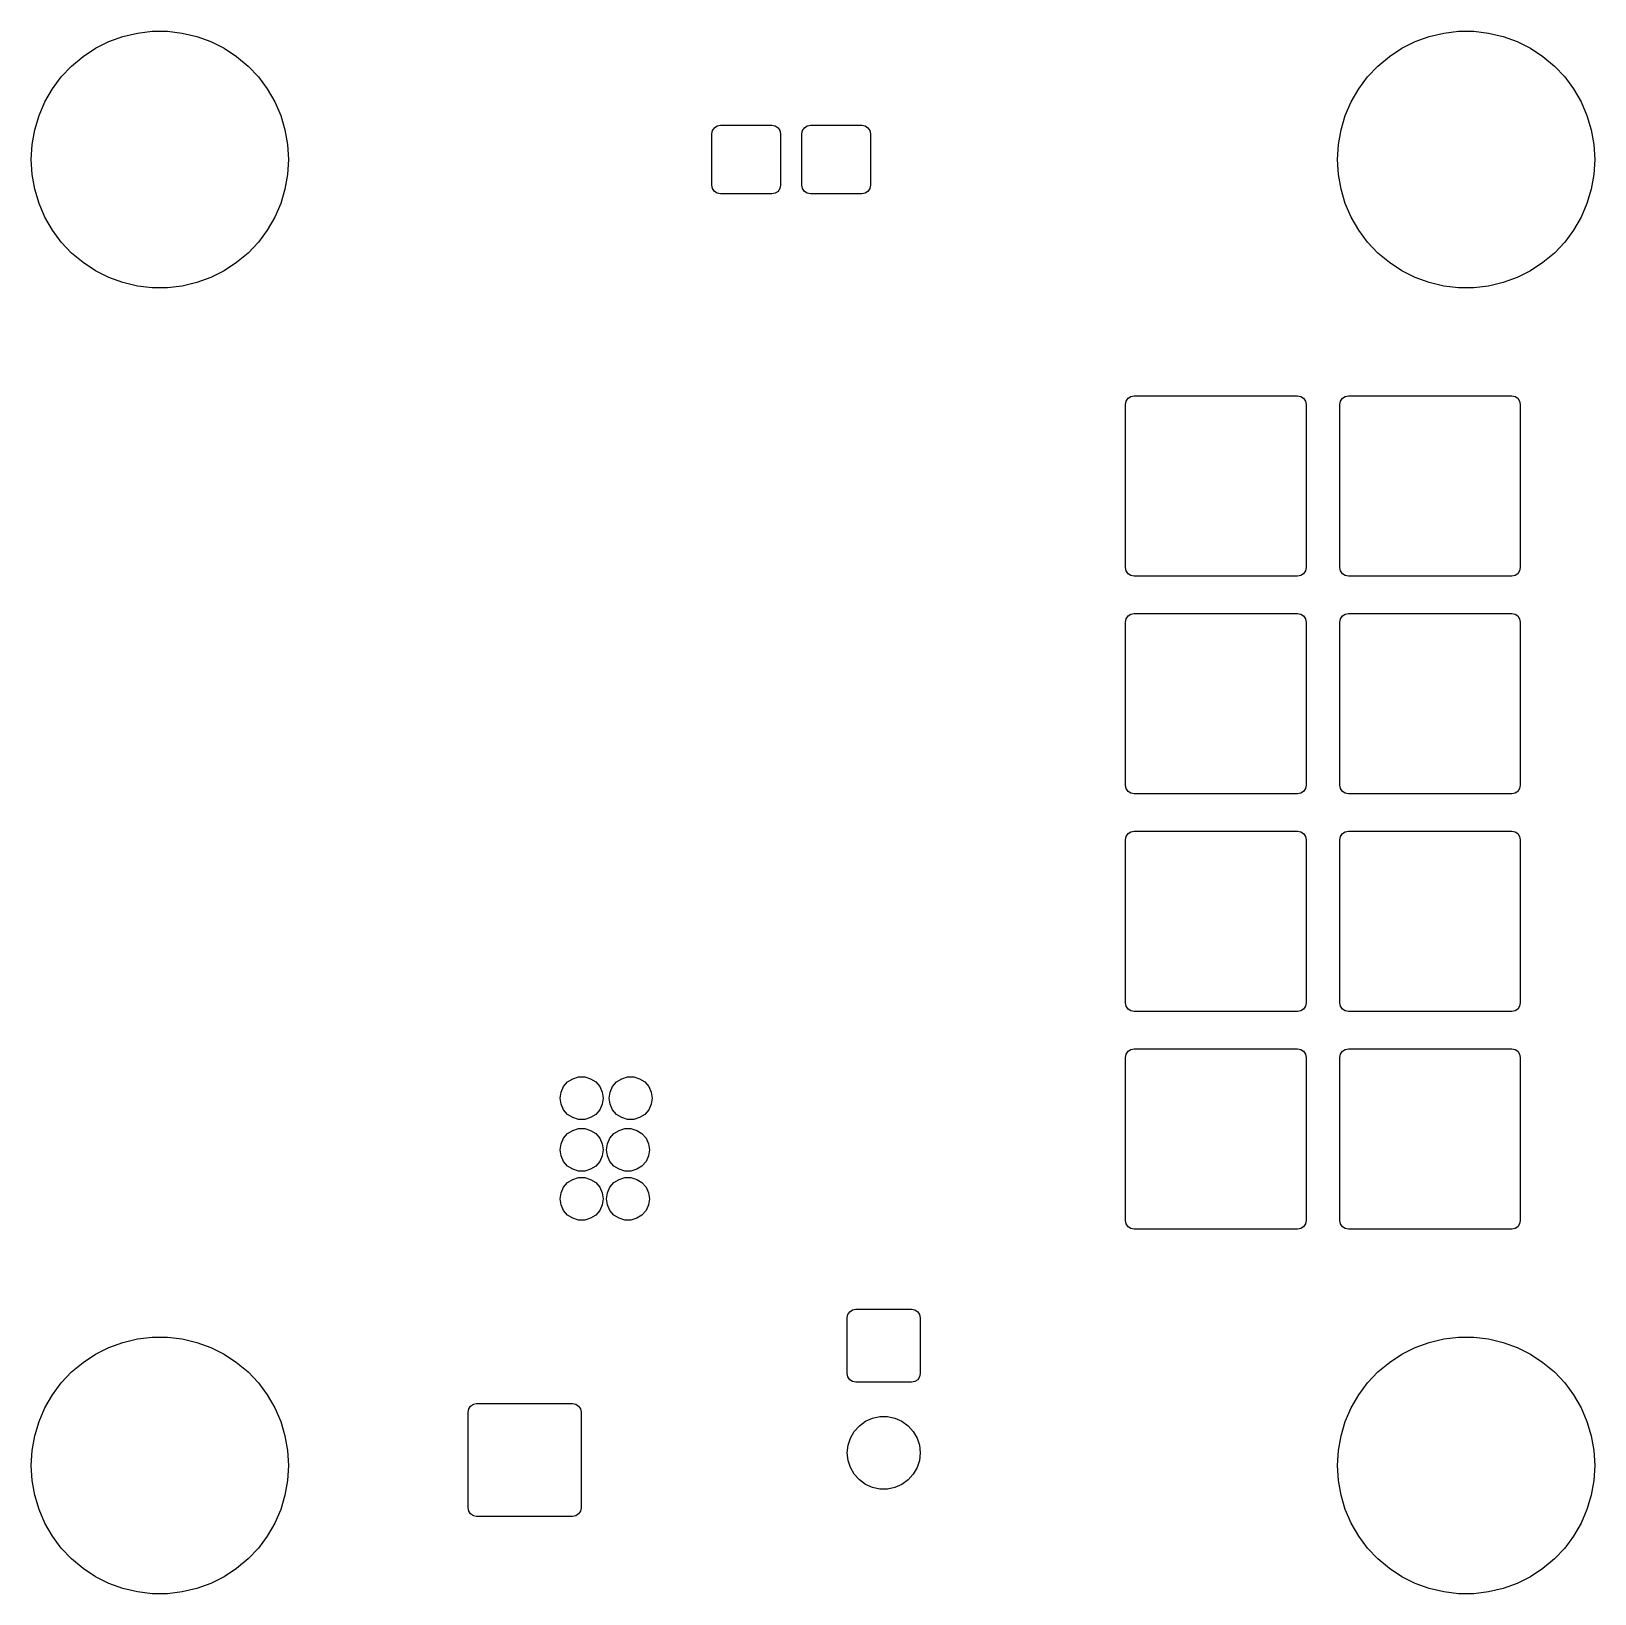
# Model space of a CAD drawing. Extents: x 4.68 to 6.12, y -4.12 to -2.68.
import ezdxf

# ---------------------------------------------------------------- set-up
doc = ezdxf.new("R2010")
doc.units = 0
doc.header["$MEASUREMENT"] = 0
doc.layers.add('BLACK', color=7, linetype='CONTINUOUS')

msp = doc.modelspace()

# ---------------------------------------------------------------- linework, layer by layer
at = {"layer": 'BLACK', "linetype": 'CONTINUOUS'}
for p, q in [((4.7661, -2.6869), (4.7795, -2.6837)), ((4.7795, -2.6837), (4.7931, -2.6821)), ((4.7931, -2.6821), (4.8069, -2.6821)), ((4.8069, -2.6821), (4.8205, -2.6837)), ((4.8205, -2.6837), (4.8339, -2.6869)), ((5.9661, -2.6869), (5.9795, -2.6837)), ((5.9795, -2.6837), (5.9931, -2.6821)), ((5.9931, -2.6821), (6.0069, -2.6821)), ((6.0069, -2.6821), (6.0205, -2.6837)), ((6.0205, -2.6837), (6.0339, -2.6869)), ((4.7295, -2.7053), (4.7409, -2.6977)), ((4.7409, -2.6977), (4.7532, -2.6915)), ((4.7532, -2.6915), (4.7661, -2.6869)), ((4.8339, -2.6869), (4.8468, -2.6915)), ((4.8468, -2.6915), (4.8591, -2.6977)), ((4.8591, -2.6977), (4.8705, -2.7053)), ((5.9295, -2.7053), (5.9409, -2.6977)), ((5.9409, -2.6977), (5.9532, -2.6915)), ((5.9532, -2.6915), (5.9661, -2.6869)), ((6.0339, -2.6869), (6.0468, -2.6915)), ((6.0468, -2.6915), (6.0591, -2.6977)), ((6.0591, -2.6977), (6.0705, -2.7053)), ((4.7095, -2.7241), (4.7189, -2.7141)), ((4.7189, -2.7141), (4.7295, -2.7053)), ((4.8705, -2.7053), (4.8811, -2.7141)), ((4.8811, -2.7141), (4.8905, -2.7241)), ((5.9095, -2.7241), (5.9189, -2.7141)), ((5.9189, -2.7141), (5.9295, -2.7053)), ((6.0705, -2.7053), (6.0811, -2.7141)), ((6.0811, -2.7141), (6.0905, -2.7241)), ((4.7013, -2.7351), (4.7095, -2.7241)), ((4.8905, -2.7241), (4.8987, -2.7351)), ((5.9013, -2.7351), (5.9095, -2.7241)), ((6.0905, -2.7241), (6.0987, -2.7351)), ((4.6945, -2.747), (4.7013, -2.7351)), ((4.8987, -2.7351), (4.9055, -2.747)), ((5.8945, -2.747), (5.9013, -2.7351)), ((6.0987, -2.7351), (6.1055, -2.747)), ((4.689, -2.7596), (4.6945, -2.747)), ((4.9055, -2.747), (4.911, -2.7596)), ((5.889, -2.7596), (5.8945, -2.747)), ((6.1055, -2.747), (6.111, -2.7596)), ((4.6851, -2.7728), (4.689, -2.7596)), ((4.911, -2.7596), (4.9149, -2.7728)), ((5.3078, -2.7734), (5.3095, -2.7708)), ((5.3095, -2.7708), (5.3121, -2.7691)), ((5.3121, -2.7691), (5.3151, -2.7685)), ((5.3151, -2.7685), (5.3623, -2.7685)), ((5.3623, -2.7685), (5.3653, -2.7691)), ((5.3653, -2.7691), (5.3679, -2.7708)), ((5.3679, -2.7708), (5.3696, -2.7734)), ((5.3904, -2.7734), (5.3921, -2.7708)), ((5.3921, -2.7708), (5.3947, -2.7691)), ((5.3947, -2.7691), (5.3977, -2.7685)), ((5.3977, -2.7685), (5.4449, -2.7685)), ((5.4449, -2.7685), (5.4479, -2.7691)), ((5.4479, -2.7691), (5.4505, -2.7708)), ((5.4505, -2.7708), (5.4522, -2.7734)), ((5.8851, -2.7728), (5.889, -2.7596)), ((6.111, -2.7596), (6.1149, -2.7728)), ((4.6827, -2.7863), (4.6851, -2.7728)), ((4.9149, -2.7728), (4.9173, -2.7863)), ((5.3072, -2.7764), (5.3078, -2.7734)), ((5.3072, -2.8236), (5.3072, -2.7764)), ((5.3696, -2.7734), (5.3702, -2.7764)), ((5.3702, -2.7764), (5.3702, -2.8236)), ((5.3898, -2.7764), (5.3904, -2.7734)), ((5.3898, -2.8236), (5.3898, -2.7764)), ((5.4522, -2.7734), (5.4528, -2.7764)), ((5.4528, -2.7764), (5.4528, -2.8236)), ((5.8827, -2.7863), (5.8851, -2.7728)), ((6.1149, -2.7728), (6.1173, -2.7863)), ((4.6819, -2.8), (4.6827, -2.7863)), ((4.6827, -2.8137), (4.6819, -2.8)), ((4.9173, -2.7863), (4.9181, -2.8)), ((4.9181, -2.8), (4.9173, -2.8137)), ((5.8819, -2.8), (5.8827, -2.7863)), ((5.8827, -2.8137), (5.8819, -2.8)), ((6.1173, -2.7863), (6.1181, -2.8)), ((6.1181, -2.8), (6.1173, -2.8137)), ((4.6851, -2.8272), (4.6827, -2.8137)), ((4.9173, -2.8137), (4.9149, -2.8272)), ((5.8851, -2.8272), (5.8827, -2.8137)), ((6.1173, -2.8137), (6.1149, -2.8272)), ((4.689, -2.8404), (4.6851, -2.8272)), ((4.9149, -2.8272), (4.911, -2.8404)), ((5.3078, -2.8266), (5.3072, -2.8236)), ((5.3095, -2.8292), (5.3078, -2.8266)), ((5.3121, -2.8309), (5.3095, -2.8292)), ((5.3679, -2.8292), (5.3653, -2.8309)), ((5.3696, -2.8266), (5.3679, -2.8292)), ((5.3702, -2.8236), (5.3696, -2.8266)), ((5.3904, -2.8266), (5.3898, -2.8236)), ((5.3921, -2.8292), (5.3904, -2.8266)), ((5.3947, -2.8309), (5.3921, -2.8292)), ((5.4505, -2.8292), (5.4479, -2.8309)), ((5.4522, -2.8266), (5.4505, -2.8292)), ((5.4528, -2.8236), (5.4522, -2.8266)), ((5.889, -2.8404), (5.8851, -2.8272)), ((6.1149, -2.8272), (6.111, -2.8404)), ((4.6945, -2.853), (4.689, -2.8404)), ((4.911, -2.8404), (4.9055, -2.853)), ((5.3151, -2.8315), (5.3121, -2.8309)), ((5.3623, -2.8315), (5.3151, -2.8315)), ((5.3653, -2.8309), (5.3623, -2.8315)), ((5.3977, -2.8315), (5.3947, -2.8309)), ((5.4449, -2.8315), (5.3977, -2.8315)), ((5.4479, -2.8309), (5.4449, -2.8315)), ((5.8945, -2.853), (5.889, -2.8404)), ((6.111, -2.8404), (6.1055, -2.853)), ((4.7013, -2.8649), (4.6945, -2.853)), ((4.9055, -2.853), (4.8987, -2.8649)), ((5.9013, -2.8649), (5.8945, -2.853)), ((6.1055, -2.853), (6.0987, -2.8649)), ((4.7095, -2.8759), (4.7013, -2.8649)), ((4.8987, -2.8649), (4.8905, -2.8759)), ((5.9095, -2.8759), (5.9013, -2.8649)), ((6.0987, -2.8649), (6.0905, -2.8759)), ((4.7189, -2.8859), (4.7095, -2.8759)), ((4.7295, -2.8947), (4.7189, -2.8859)), ((4.8811, -2.8859), (4.8705, -2.8947)), ((4.8905, -2.8759), (4.8811, -2.8859)), ((5.9189, -2.8859), (5.9095, -2.8759)), ((5.9295, -2.8947), (5.9189, -2.8859)), ((6.0811, -2.8859), (6.0705, -2.8947)), ((6.0905, -2.8759), (6.0811, -2.8859)), ((4.7409, -2.9023), (4.7295, -2.8947)), ((4.8705, -2.8947), (4.8591, -2.9023)), ((5.9409, -2.9023), (5.9295, -2.8947)), ((6.0705, -2.8947), (6.0591, -2.9023)), ((4.7532, -2.9085), (4.7409, -2.9023)), ((4.7661, -2.9131), (4.7532, -2.9085)), ((4.7795, -2.9163), (4.7661, -2.9131)), ((4.8339, -2.9131), (4.8205, -2.9163)), ((4.8468, -2.9085), (4.8339, -2.9131)), ((4.8591, -2.9023), (4.8468, -2.9085)), ((5.9532, -2.9085), (5.9409, -2.9023)), ((5.9661, -2.9131), (5.9532, -2.9085)), ((5.9795, -2.9163), (5.9661, -2.9131)), ((6.0339, -2.9131), (6.0205, -2.9163)), ((6.0468, -2.9085), (6.0339, -2.9131)), ((6.0591, -2.9023), (6.0468, -2.9085)), ((4.7931, -2.9179), (4.7795, -2.9163)), ((4.8069, -2.9179), (4.7931, -2.9179)), ((4.8205, -2.9163), (4.8069, -2.9179)), ((5.9931, -2.9179), (5.9795, -2.9163)), ((6.0069, -2.9179), (5.9931, -2.9179)), ((6.0205, -2.9163), (6.0069, -2.9179)), ((5.6871, -3.025), (5.6877, -3.022)), ((5.6871, -3.175), (5.6871, -3.025)), ((5.6877, -3.022), (5.6894, -3.0194)), ((5.6894, -3.0194), (5.692, -3.0177)), ((5.692, -3.0177), (5.695, -3.0171)), ((5.695, -3.0171), (5.845, -3.0171)), ((5.845, -3.0171), (5.848, -3.0177)), ((5.848, -3.0177), (5.8506, -3.0194)), ((5.8506, -3.0194), (5.8523, -3.022)), ((5.8523, -3.022), (5.8529, -3.025)), ((5.8529, -3.025), (5.8529, -3.175)), ((5.884, -3.025), (5.8846, -3.022)), ((5.884, -3.175), (5.884, -3.025)), ((5.8846, -3.022), (5.8863, -3.0194)), ((5.8863, -3.0194), (5.8888, -3.0177)), ((5.8888, -3.0177), (5.8919, -3.0171)), ((5.8919, -3.0171), (6.0419, -3.0171)), ((6.0419, -3.0171), (6.0449, -3.0177)), ((6.0449, -3.0177), (6.0474, -3.0194)), ((6.0474, -3.0194), (6.0491, -3.022)), ((6.0491, -3.022), (6.0497, -3.025)), ((6.0497, -3.025), (6.0497, -3.175)), ((5.6877, -3.178), (5.6871, -3.175)), ((5.6894, -3.1806), (5.6877, -3.178)), ((5.692, -3.1823), (5.6894, -3.1806)), ((5.695, -3.1829), (5.692, -3.1823)), ((5.845, -3.1829), (5.695, -3.1829)), ((5.848, -3.1823), (5.845, -3.1829)), ((5.8506, -3.1806), (5.848, -3.1823)), ((5.8523, -3.178), (5.8506, -3.1806)), ((5.8529, -3.175), (5.8523, -3.178)), ((5.8846, -3.178), (5.884, -3.175)), ((5.8863, -3.1806), (5.8846, -3.178)), ((5.8888, -3.1823), (5.8863, -3.1806)), ((5.8919, -3.1829), (5.8888, -3.1823)), ((6.0419, -3.1829), (5.8919, -3.1829)), ((6.0449, -3.1823), (6.0419, -3.1829)), ((6.0474, -3.1806), (6.0449, -3.1823)), ((6.0491, -3.178), (6.0474, -3.1806)), ((6.0497, -3.175), (6.0491, -3.178)), ((5.692, -3.2177), (5.695, -3.2171)), ((5.695, -3.2171), (5.845, -3.2171)), ((5.845, -3.2171), (5.848, -3.2177)), ((5.8888, -3.2177), (5.8919, -3.2171)), ((5.8919, -3.2171), (6.0419, -3.2171)), ((6.0419, -3.2171), (6.0449, -3.2177)), ((5.6871, -3.225), (5.6877, -3.222)), ((5.6871, -3.375), (5.6871, -3.225)), ((5.6877, -3.222), (5.6894, -3.2194)), ((5.6894, -3.2194), (5.692, -3.2177)), ((5.848, -3.2177), (5.8506, -3.2194)), ((5.8506, -3.2194), (5.8523, -3.222)), ((5.8523, -3.222), (5.8529, -3.225)), ((5.8529, -3.225), (5.8529, -3.375)), ((5.884, -3.225), (5.8846, -3.222)), ((5.884, -3.375), (5.884, -3.225)), ((5.8846, -3.222), (5.8863, -3.2194)), ((5.8863, -3.2194), (5.8888, -3.2177)), ((6.0449, -3.2177), (6.0474, -3.2194)), ((6.0474, -3.2194), (6.0491, -3.222)), ((6.0491, -3.222), (6.0497, -3.225)), ((6.0497, -3.225), (6.0497, -3.375)), ((5.6877, -3.378), (5.6871, -3.375)), ((5.8529, -3.375), (5.8523, -3.378)), ((5.8846, -3.378), (5.884, -3.375)), ((6.0497, -3.375), (6.0491, -3.378)), ((5.6894, -3.3806), (5.6877, -3.378)), ((5.692, -3.3823), (5.6894, -3.3806)), ((5.695, -3.3829), (5.692, -3.3823)), ((5.845, -3.3829), (5.695, -3.3829)), ((5.848, -3.3823), (5.845, -3.3829)), ((5.8506, -3.3806), (5.848, -3.3823)), ((5.8523, -3.378), (5.8506, -3.3806)), ((5.8863, -3.3806), (5.8846, -3.378)), ((5.8888, -3.3823), (5.8863, -3.3806)), ((5.8919, -3.3829), (5.8888, -3.3823)), ((6.0419, -3.3829), (5.8919, -3.3829)), ((6.0449, -3.3823), (6.0419, -3.3829)), ((6.0474, -3.3806), (6.0449, -3.3823)), ((6.0491, -3.378), (6.0474, -3.3806)), ((5.6894, -3.4194), (5.692, -3.4177)), ((5.692, -3.4177), (5.695, -3.4171)), ((5.695, -3.4171), (5.845, -3.4171)), ((5.845, -3.4171), (5.848, -3.4177)), ((5.848, -3.4177), (5.8506, -3.4194)), ((5.8863, -3.4194), (5.8888, -3.4177)), ((5.8888, -3.4177), (5.8919, -3.4171)), ((5.8919, -3.4171), (6.0419, -3.4171)), ((6.0419, -3.4171), (6.0449, -3.4177)), ((6.0449, -3.4177), (6.0474, -3.4194)), ((5.6871, -3.425), (5.6877, -3.422)), ((5.6871, -3.575), (5.6871, -3.425)), ((5.6877, -3.422), (5.6894, -3.4194)), ((5.8506, -3.4194), (5.8523, -3.422)), ((5.8523, -3.422), (5.8529, -3.425)), ((5.8529, -3.425), (5.8529, -3.575)), ((5.884, -3.425), (5.8846, -3.422)), ((5.884, -3.575), (5.884, -3.425)), ((5.8846, -3.422), (5.8863, -3.4194)), ((6.0474, -3.4194), (6.0491, -3.422)), ((6.0491, -3.422), (6.0497, -3.425)), ((6.0497, -3.425), (6.0497, -3.575)), ((5.6877, -3.578), (5.6871, -3.575)), ((5.8529, -3.575), (5.8523, -3.578)), ((5.8846, -3.578), (5.884, -3.575)), ((6.0497, -3.575), (6.0491, -3.578)), ((5.6894, -3.5806), (5.6877, -3.578)), ((5.692, -3.5823), (5.6894, -3.5806)), ((5.695, -3.5829), (5.692, -3.5823)), ((5.845, -3.5829), (5.695, -3.5829)), ((5.848, -3.5823), (5.845, -3.5829)), ((5.8506, -3.5806), (5.848, -3.5823)), ((5.8523, -3.578), (5.8506, -3.5806)), ((5.8863, -3.5806), (5.8846, -3.578)), ((5.8888, -3.5823), (5.8863, -3.5806)), ((5.8919, -3.5829), (5.8888, -3.5823)), ((6.0419, -3.5829), (5.8919, -3.5829)), ((6.0449, -3.5823), (6.0419, -3.5829)), ((6.0474, -3.5806), (6.0449, -3.5823)), ((6.0491, -3.578), (6.0474, -3.5806)), ((5.6894, -3.6194), (5.692, -3.6177)), ((5.692, -3.6177), (5.695, -3.6171)), ((5.695, -3.6171), (5.845, -3.6171)), ((5.845, -3.6171), (5.848, -3.6177)), ((5.848, -3.6177), (5.8506, -3.6194)), ((5.8863, -3.6194), (5.8888, -3.6177)), ((5.8888, -3.6177), (5.8919, -3.6171)), ((5.8919, -3.6171), (6.0419, -3.6171)), ((6.0419, -3.6171), (6.0449, -3.6177)), ((6.0449, -3.6177), (6.0474, -3.6194)), ((5.6871, -3.625), (5.6877, -3.622)), ((5.6871, -3.775), (5.6871, -3.625)), ((5.6877, -3.622), (5.6894, -3.6194)), ((5.8506, -3.6194), (5.8523, -3.622)), ((5.8523, -3.622), (5.8529, -3.625)), ((5.8529, -3.625), (5.8529, -3.775)), ((5.884, -3.625), (5.8846, -3.622)), ((5.884, -3.775), (5.884, -3.625)), ((5.8846, -3.622), (5.8863, -3.6194)), ((6.0474, -3.6194), (6.0491, -3.622)), ((6.0491, -3.622), (6.0497, -3.625)), ((6.0497, -3.625), (6.0497, -3.775)), ((5.1709, -3.6519), (5.1746, -3.6476)), ((5.1746, -3.6476), (5.1793, -3.6446)), ((5.1793, -3.6446), (5.1847, -3.643)), ((5.1847, -3.643), (5.1903, -3.643)), ((5.1903, -3.643), (5.1957, -3.6446)), ((5.1957, -3.6446), (5.2004, -3.6476)), ((5.2004, -3.6476), (5.2041, -3.6519)), ((5.2159, -3.6519), (5.2196, -3.6476)), ((5.2196, -3.6476), (5.2243, -3.6446)), ((5.2243, -3.6446), (5.2297, -3.643)), ((5.2297, -3.643), (5.2353, -3.643)), ((5.2353, -3.643), (5.2407, -3.6446)), ((5.2407, -3.6446), (5.2454, -3.6476)), ((5.2454, -3.6476), (5.2491, -3.6519)), ((5.1678, -3.6625), (5.1686, -3.657)), ((5.1686, -3.657), (5.1709, -3.6519)), ((5.2041, -3.6519), (5.2064, -3.657)), ((5.2064, -3.657), (5.2072, -3.6625)), ((5.2128, -3.6625), (5.2136, -3.657)), ((5.2136, -3.657), (5.2159, -3.6519)), ((5.2491, -3.6519), (5.2514, -3.657)), ((5.2514, -3.657), (5.2522, -3.6625)), ((5.1686, -3.668), (5.1678, -3.6625)), ((5.1709, -3.6731), (5.1686, -3.668)), ((5.1746, -3.6774), (5.1709, -3.6731)), ((5.2041, -3.6731), (5.2004, -3.6774)), ((5.2064, -3.668), (5.2041, -3.6731)), ((5.2072, -3.6625), (5.2064, -3.668)), ((5.2136, -3.668), (5.2128, -3.6625)), ((5.2159, -3.6731), (5.2136, -3.668)), ((5.2196, -3.6774), (5.2159, -3.6731)), ((5.2491, -3.6731), (5.2454, -3.6774)), ((5.2514, -3.668), (5.2491, -3.6731)), ((5.2522, -3.6625), (5.2514, -3.668)), ((5.1793, -3.6804), (5.1746, -3.6774)), ((5.1847, -3.682), (5.1793, -3.6804)), ((5.1793, -3.6921), (5.1847, -3.6905)), ((5.1903, -3.682), (5.1847, -3.682)), ((5.1847, -3.6905), (5.1903, -3.6905)), ((5.1957, -3.6804), (5.1903, -3.682)), ((5.1903, -3.6905), (5.1957, -3.6921)), ((5.2004, -3.6774), (5.1957, -3.6804)), ((5.2243, -3.6804), (5.2196, -3.6774)), ((5.2218, -3.6921), (5.2272, -3.6905)), ((5.2297, -3.682), (5.2243, -3.6804)), ((5.2272, -3.6905), (5.2328, -3.6905)), ((5.2353, -3.682), (5.2297, -3.682)), ((5.2328, -3.6905), (5.2382, -3.6921)), ((5.2407, -3.6804), (5.2353, -3.682)), ((5.2454, -3.6774), (5.2407, -3.6804)), ((5.1678, -3.71), (5.1686, -3.7045)), ((5.1686, -3.7045), (5.1709, -3.6994)), ((5.1709, -3.6994), (5.1746, -3.6951)), ((5.1746, -3.6951), (5.1793, -3.6921)), ((5.1957, -3.6921), (5.2004, -3.6951)), ((5.2004, -3.6951), (5.2041, -3.6994)), ((5.2041, -3.6994), (5.2064, -3.7045)), ((5.2064, -3.7045), (5.2072, -3.71)), ((5.2103, -3.71), (5.2111, -3.7045)), ((5.2111, -3.7045), (5.2134, -3.6994)), ((5.2134, -3.6994), (5.2171, -3.6951)), ((5.2171, -3.6951), (5.2218, -3.6921)), ((5.2382, -3.6921), (5.2429, -3.6951)), ((5.2429, -3.6951), (5.2466, -3.6994)), ((5.2466, -3.6994), (5.2489, -3.7045)), ((5.2489, -3.7045), (5.2497, -3.71)), ((5.1686, -3.7155), (5.1678, -3.71)), ((5.1709, -3.7206), (5.1686, -3.7155)), ((5.2064, -3.7155), (5.2041, -3.7206)), ((5.2072, -3.71), (5.2064, -3.7155)), ((5.2111, -3.7155), (5.2103, -3.71)), ((5.2134, -3.7206), (5.2111, -3.7155)), ((5.2489, -3.7155), (5.2466, -3.7206)), ((5.2497, -3.71), (5.2489, -3.7155)), ((5.1746, -3.7249), (5.1709, -3.7206)), ((5.1793, -3.7279), (5.1746, -3.7249)), ((5.1847, -3.7295), (5.1793, -3.7279)), ((5.1903, -3.7295), (5.1847, -3.7295)), ((5.1957, -3.7279), (5.1903, -3.7295)), ((5.2004, -3.7249), (5.1957, -3.7279)), ((5.2041, -3.7206), (5.2004, -3.7249)), ((5.2171, -3.7249), (5.2134, -3.7206)), ((5.2218, -3.7279), (5.2171, -3.7249)), ((5.2272, -3.7295), (5.2218, -3.7279)), ((5.2328, -3.7295), (5.2272, -3.7295)), ((5.2382, -3.7279), (5.2328, -3.7295)), ((5.2429, -3.7249), (5.2382, -3.7279)), ((5.2466, -3.7206), (5.2429, -3.7249)), ((5.1686, -3.7495), (5.1709, -3.7444)), ((5.1709, -3.7444), (5.1746, -3.7401)), ((5.1746, -3.7401), (5.1793, -3.7371)), ((5.1793, -3.7371), (5.1847, -3.7355)), ((5.1847, -3.7355), (5.1903, -3.7355)), ((5.1903, -3.7355), (5.1957, -3.7371)), ((5.1957, -3.7371), (5.2004, -3.7401)), ((5.2004, -3.7401), (5.2041, -3.7444)), ((5.2041, -3.7444), (5.2064, -3.7495)), ((5.2111, -3.7495), (5.2134, -3.7444)), ((5.2134, -3.7444), (5.2171, -3.7401)), ((5.2171, -3.7401), (5.2218, -3.7371)), ((5.2218, -3.7371), (5.2272, -3.7355)), ((5.2272, -3.7355), (5.2328, -3.7355)), ((5.2328, -3.7355), (5.2382, -3.7371)), ((5.2382, -3.7371), (5.2429, -3.7401)), ((5.2429, -3.7401), (5.2466, -3.7444)), ((5.2466, -3.7444), (5.2489, -3.7495)), ((5.1678, -3.755), (5.1686, -3.7495)), ((5.1686, -3.7605), (5.1678, -3.755)), ((5.1709, -3.7656), (5.1686, -3.7605)), ((5.2064, -3.7605), (5.2041, -3.7656)), ((5.2064, -3.7495), (5.2072, -3.755)), ((5.2072, -3.755), (5.2064, -3.7605)), ((5.2103, -3.755), (5.2111, -3.7495)), ((5.2111, -3.7605), (5.2103, -3.755)), ((5.2134, -3.7656), (5.2111, -3.7605)), ((5.2489, -3.7605), (5.2466, -3.7656)), ((5.2489, -3.7495), (5.2497, -3.755)), ((5.2497, -3.755), (5.2489, -3.7605)), ((5.1746, -3.7699), (5.1709, -3.7656)), ((5.1793, -3.7729), (5.1746, -3.7699)), ((5.1847, -3.7745), (5.1793, -3.7729)), ((5.1903, -3.7745), (5.1847, -3.7745)), ((5.1957, -3.7729), (5.1903, -3.7745)), ((5.2004, -3.7699), (5.1957, -3.7729)), ((5.2041, -3.7656), (5.2004, -3.7699)), ((5.2171, -3.7699), (5.2134, -3.7656)), ((5.2218, -3.7729), (5.2171, -3.7699)), ((5.2272, -3.7745), (5.2218, -3.7729)), ((5.2328, -3.7745), (5.2272, -3.7745)), ((5.2382, -3.7729), (5.2328, -3.7745)), ((5.2429, -3.7699), (5.2382, -3.7729)), ((5.2466, -3.7656), (5.2429, -3.7699)), ((5.6877, -3.778), (5.6871, -3.775)), ((5.8529, -3.775), (5.8523, -3.778)), ((5.8846, -3.778), (5.884, -3.775)), ((6.0497, -3.775), (6.0491, -3.778)), ((5.6894, -3.7806), (5.6877, -3.778)), ((5.692, -3.7823), (5.6894, -3.7806)), ((5.695, -3.7829), (5.692, -3.7823)), ((5.845, -3.7829), (5.695, -3.7829)), ((5.848, -3.7823), (5.845, -3.7829)), ((5.8506, -3.7806), (5.848, -3.7823)), ((5.8523, -3.778), (5.8506, -3.7806)), ((5.8863, -3.7806), (5.8846, -3.778)), ((5.8888, -3.7823), (5.8863, -3.7806)), ((5.8919, -3.7829), (5.8888, -3.7823)), ((6.0419, -3.7829), (5.8919, -3.7829)), ((6.0449, -3.7823), (6.0419, -3.7829)), ((6.0474, -3.7806), (6.0449, -3.7823)), ((6.0491, -3.778), (6.0474, -3.7806)), ((5.4315, -3.8644), (5.4321, -3.8614)), ((5.4321, -3.8614), (5.4338, -3.8588)), ((5.4338, -3.8588), (5.4364, -3.8571)), ((5.4364, -3.8571), (5.4394, -3.8565)), ((5.4394, -3.8565), (5.4906, -3.8565)), ((5.4906, -3.8565), (5.4936, -3.8571)), ((5.4936, -3.8571), (5.4962, -3.8588)), ((5.4962, -3.8588), (5.4979, -3.8614)), ((5.4979, -3.8614), (5.4985, -3.8644)), ((5.4315, -3.9156), (5.4315, -3.8644)), ((5.4985, -3.8644), (5.4985, -3.9156)), ((4.7409, -3.8977), (4.7532, -3.8915)), ((4.7532, -3.8915), (4.7661, -3.8869)), ((4.7661, -3.8869), (4.7795, -3.8837)), ((4.7795, -3.8837), (4.7931, -3.8821)), ((4.7931, -3.8821), (4.8069, -3.8821)), ((4.8069, -3.8821), (4.8205, -3.8837)), ((4.8205, -3.8837), (4.8339, -3.8869)), ((4.8339, -3.8869), (4.8468, -3.8915)), ((4.8468, -3.8915), (4.8591, -3.8977)), ((5.9409, -3.8977), (5.9532, -3.8915)), ((5.9532, -3.8915), (5.9661, -3.8869)), ((5.9661, -3.8869), (5.9795, -3.8837)), ((5.9795, -3.8837), (5.9931, -3.8821)), ((5.9931, -3.8821), (6.0069, -3.8821)), ((6.0069, -3.8821), (6.0205, -3.8837)), ((6.0205, -3.8837), (6.0339, -3.8869)), ((6.0339, -3.8869), (6.0468, -3.8915)), ((6.0468, -3.8915), (6.0591, -3.8977)), ((4.7189, -3.9141), (4.7295, -3.9053)), ((4.7295, -3.9053), (4.7409, -3.8977)), ((4.8591, -3.8977), (4.8705, -3.9053)), ((4.8705, -3.9053), (4.8811, -3.9141)), ((5.9189, -3.9141), (5.9295, -3.9053)), ((5.9295, -3.9053), (5.9409, -3.8977)), ((6.0591, -3.8977), (6.0705, -3.9053)), ((6.0705, -3.9053), (6.0811, -3.9141)), ((4.7095, -3.9241), (4.7189, -3.9141)), ((4.8811, -3.9141), (4.8905, -3.9241)), ((5.4321, -3.9186), (5.4315, -3.9156)), ((5.4338, -3.9212), (5.4321, -3.9186)), ((5.4979, -3.9186), (5.4962, -3.9212)), ((5.4985, -3.9156), (5.4979, -3.9186)), ((5.9095, -3.9241), (5.9189, -3.9141)), ((6.0811, -3.9141), (6.0905, -3.9241)), ((4.6945, -3.947), (4.7013, -3.9351)), ((4.7013, -3.9351), (4.7095, -3.9241)), ((4.8905, -3.9241), (4.8987, -3.9351)), ((4.8987, -3.9351), (4.9055, -3.947)), ((5.4364, -3.9229), (5.4338, -3.9212)), ((5.4394, -3.9235), (5.4364, -3.9229)), ((5.4906, -3.9235), (5.4394, -3.9235)), ((5.4936, -3.9229), (5.4906, -3.9235)), ((5.4962, -3.9212), (5.4936, -3.9229)), ((5.8945, -3.947), (5.9013, -3.9351)), ((5.9013, -3.9351), (5.9095, -3.9241)), ((6.0905, -3.9241), (6.0987, -3.9351)), ((6.0987, -3.9351), (6.1055, -3.947)), ((4.689, -3.9596), (4.6945, -3.947)), ((4.9055, -3.947), (4.911, -3.9596)), ((5.0831, -3.951), (5.0837, -3.948)), ((5.0837, -3.948), (5.0854, -3.9454)), ((5.0854, -3.9454), (5.088, -3.9437)), ((5.088, -3.9437), (5.091, -3.9431)), ((5.091, -3.9431), (5.179, -3.9431)), ((5.179, -3.9431), (5.182, -3.9437)), ((5.182, -3.9437), (5.1846, -3.9454)), ((5.1846, -3.9454), (5.1863, -3.948)), ((5.1863, -3.948), (5.1869, -3.951)), ((5.889, -3.9596), (5.8945, -3.947)), ((6.1055, -3.947), (6.111, -3.9596)), ((4.6851, -3.9728), (4.689, -3.9596)), ((4.911, -3.9596), (4.9149, -3.9728)), ((5.0831, -4.039), (5.0831, -3.951)), ((5.1869, -3.951), (5.1869, -4.039)), ((5.4379, -3.9688), (5.4426, -3.9636)), ((5.4426, -3.9636), (5.4483, -3.9594)), ((5.4483, -3.9594), (5.4547, -3.9566)), ((5.4547, -3.9566), (5.4615, -3.9551)), ((5.4615, -3.9551), (5.4685, -3.9551)), ((5.4685, -3.9551), (5.4753, -3.9566)), ((5.4753, -3.9566), (5.4817, -3.9594)), ((5.4817, -3.9594), (5.4874, -3.9636)), ((5.4874, -3.9636), (5.4921, -3.9688)), ((5.8851, -3.9728), (5.889, -3.9596)), ((6.111, -3.9596), (6.1149, -3.9728)), ((4.6827, -3.9863), (4.6851, -3.9728)), ((4.9149, -3.9728), (4.9173, -3.9863)), ((5.4323, -3.9815), (5.4344, -3.9748)), ((5.4344, -3.9748), (5.4379, -3.9688)), ((5.4921, -3.9688), (5.4956, -3.9748)), ((5.4956, -3.9748), (5.4977, -3.9815)), ((5.8827, -3.9863), (5.8851, -3.9728)), ((6.1149, -3.9728), (6.1173, -3.9863)), ((4.6819, -4), (4.6827, -3.9863)), ((4.9173, -3.9863), (4.9181, -4)), ((5.4315, -3.9884), (5.4323, -3.9815)), ((5.4323, -3.9954), (5.4315, -3.9884)), ((5.4977, -3.9815), (5.4985, -3.9884)), ((5.4985, -3.9884), (5.4977, -3.9954)), ((5.8819, -4), (5.8827, -3.9863)), ((6.1173, -3.9863), (6.1181, -4)), ((4.6827, -4.0137), (4.6819, -4)), ((4.9181, -4), (4.9173, -4.0137)), ((5.4344, -4.002), (5.4323, -3.9954)), ((5.4379, -4.0081), (5.4344, -4.002)), ((5.4956, -4.002), (5.4921, -4.0081)), ((5.4977, -3.9954), (5.4956, -4.002)), ((5.8827, -4.0137), (5.8819, -4)), ((6.1181, -4), (6.1173, -4.0137)), ((4.6851, -4.0272), (4.6827, -4.0137)), ((4.9173, -4.0137), (4.9149, -4.0272)), ((5.4426, -4.0133), (5.4379, -4.0081)), ((5.4483, -4.0174), (5.4426, -4.0133)), ((5.4547, -4.0203), (5.4483, -4.0174)), ((5.4615, -4.0217), (5.4547, -4.0203)), ((5.4753, -4.0203), (5.4685, -4.0217)), ((5.4817, -4.0174), (5.4753, -4.0203)), ((5.4874, -4.0133), (5.4817, -4.0174)), ((5.4921, -4.0081), (5.4874, -4.0133)), ((5.8851, -4.0272), (5.8827, -4.0137)), ((6.1173, -4.0137), (6.1149, -4.0272)), ((4.689, -4.0404), (4.6851, -4.0272)), ((4.9149, -4.0272), (4.911, -4.0404)), ((5.4685, -4.0217), (5.4615, -4.0217)), ((5.889, -4.0404), (5.8851, -4.0272)), ((6.1149, -4.0272), (6.111, -4.0404)), ((4.6945, -4.053), (4.689, -4.0404)), ((4.911, -4.0404), (4.9055, -4.053)), ((5.0837, -4.042), (5.0831, -4.039)), ((5.0854, -4.0446), (5.0837, -4.042)), ((5.088, -4.0463), (5.0854, -4.0446)), ((5.091, -4.0469), (5.088, -4.0463)), ((5.179, -4.0469), (5.091, -4.0469)), ((5.182, -4.0463), (5.179, -4.0469)), ((5.1846, -4.0446), (5.182, -4.0463)), ((5.1863, -4.042), (5.1846, -4.0446)), ((5.1869, -4.039), (5.1863, -4.042)), ((5.8945, -4.053), (5.889, -4.0404)), ((6.111, -4.0404), (6.1055, -4.053)), ((4.7013, -4.0649), (4.6945, -4.053)), ((4.9055, -4.053), (4.8987, -4.0649)), ((5.9013, -4.0649), (5.8945, -4.053)), ((6.1055, -4.053), (6.0987, -4.0649)), ((4.7095, -4.0759), (4.7013, -4.0649)), ((4.7189, -4.0859), (4.7095, -4.0759)), ((4.8905, -4.0759), (4.8811, -4.0859)), ((4.8987, -4.0649), (4.8905, -4.0759)), ((5.9095, -4.0759), (5.9013, -4.0649)), ((5.9189, -4.0859), (5.9095, -4.0759)), ((6.0905, -4.0759), (6.0811, -4.0859)), ((6.0987, -4.0649), (6.0905, -4.0759)), ((4.7295, -4.0947), (4.7189, -4.0859)), ((4.8811, -4.0859), (4.8705, -4.0947)), ((5.9295, -4.0947), (5.9189, -4.0859)), ((6.0811, -4.0859), (6.0705, -4.0947)), ((4.7409, -4.1023), (4.7295, -4.0947)), ((4.7532, -4.1085), (4.7409, -4.1023)), ((4.8591, -4.1023), (4.8468, -4.1085)), ((4.8705, -4.0947), (4.8591, -4.1023)), ((5.9409, -4.1023), (5.9295, -4.0947)), ((5.9532, -4.1085), (5.9409, -4.1023)), ((6.0591, -4.1023), (6.0468, -4.1085)), ((6.0705, -4.0947), (6.0591, -4.1023)), ((4.7661, -4.1131), (4.7532, -4.1085)), ((4.7795, -4.1163), (4.7661, -4.1131)), ((4.7931, -4.1179), (4.7795, -4.1163)), ((4.8069, -4.1179), (4.7931, -4.1179)), ((4.8205, -4.1163), (4.8069, -4.1179)), ((4.8339, -4.1131), (4.8205, -4.1163)), ((4.8468, -4.1085), (4.8339, -4.1131)), ((5.9661, -4.1131), (5.9532, -4.1085)), ((5.9795, -4.1163), (5.9661, -4.1131)), ((5.9931, -4.1179), (5.9795, -4.1163)), ((6.0069, -4.1179), (5.9931, -4.1179)), ((6.0205, -4.1163), (6.0069, -4.1179)), ((6.0339, -4.1131), (6.0205, -4.1163)), ((6.0468, -4.1085), (6.0339, -4.1131))]:
    msp.add_line(p, q, dxfattribs=at)

doc.saveas('drawing.dxf')
